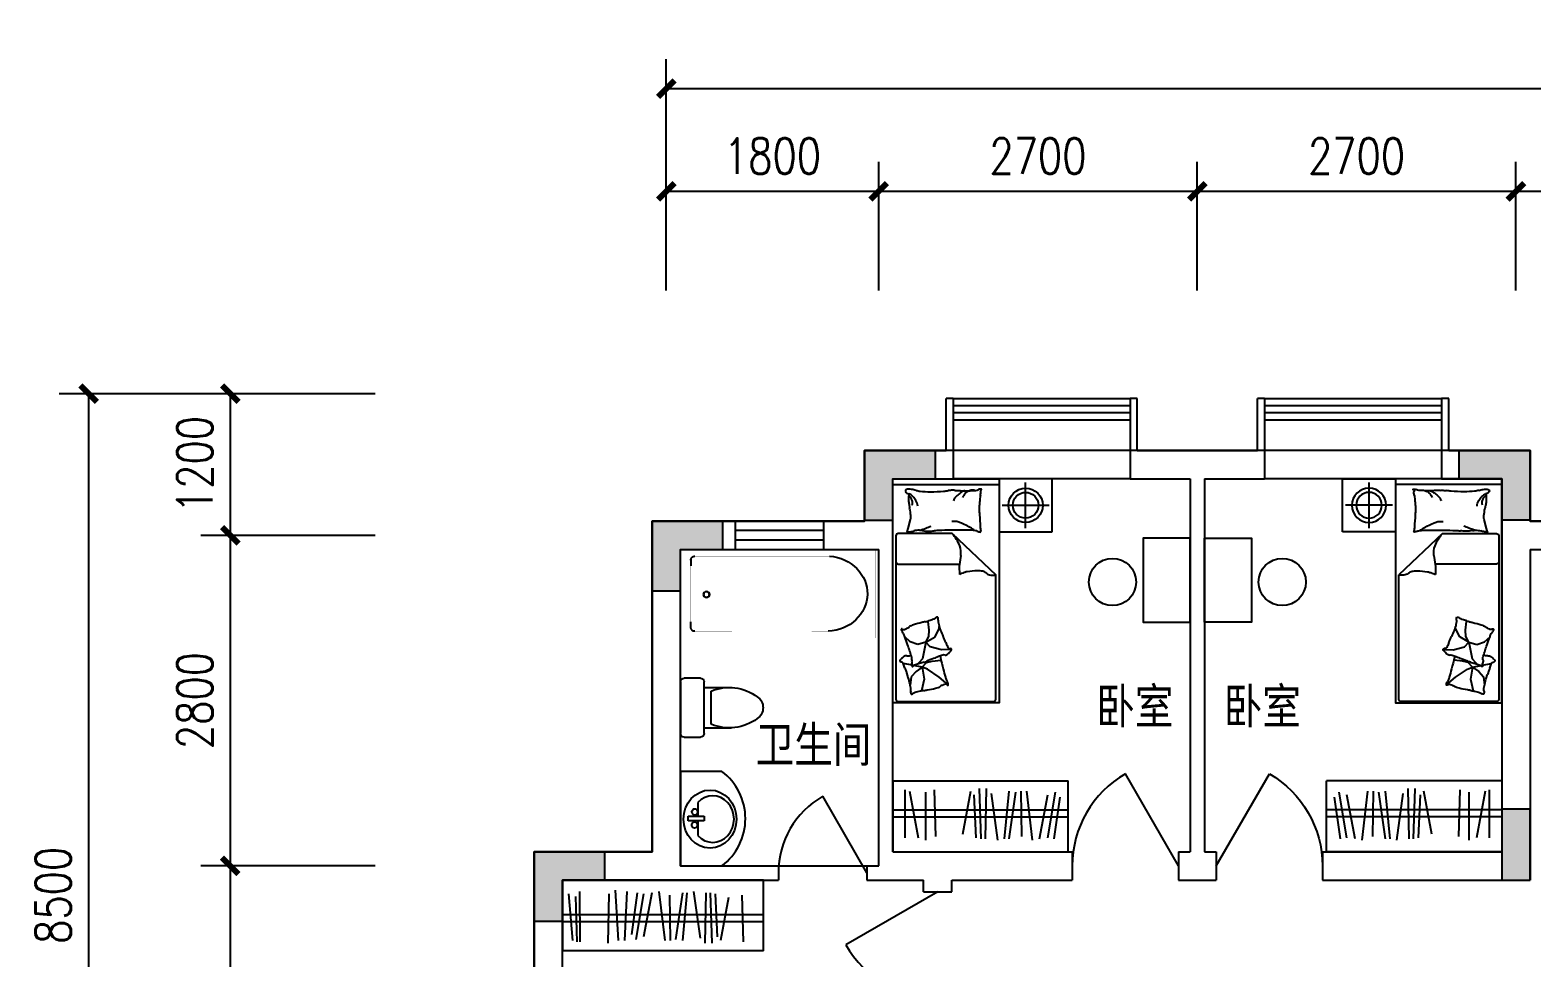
# Model space of a CAD drawing. Header units: millimetres. Extents: x 1169 to 36657, y 626 to 30409.
# Drawn here: x 2919 to 15647, y 22548 to 30409 of the extents above; entities that cross this region are included whole.
import ezdxf
from ezdxf.enums import TextEntityAlignment as Align

# ---------------------------------------------------------------- set-up
doc = ezdxf.new("R2010")
doc.units = ezdxf.units.MM
for name, color, linetype in [('COLUMN', 7, 'Continuous'), ('GROUND', 2, 'Continuous'), ('JIAJU', 30, 'Continuous'), ('PUB_DIM', 3, 'Continuous'), ('PUB_TEXT', 7, 'Continuous'), ('WALL', 4, 'Continuous'), ('WINDOW', 5, 'Continuous'), ('WINDOW_TEXT', 7, 'Continuous'), ('面积线', 1, 'Continuous')]:
    doc.layers.add(name, color=color, linetype=linetype)
doc.styles.add('-黑体', font='simhei.ttf')
doc.styles.add('CHINA', font='romant', dxfattribs={"width": 0.8, "height": 150, "bigfont": 'fs64f'})
doc.styles.add('DIM_FONT', font='SIMPLEX.shx', dxfattribs={"width": 0.8})
doc.styles.add('SIMPLEX', font='SIMPLEX.SHX')
doc.styles.get("Standard").update_dxf_attribs({"font": 'arial.ttf'})
doc.dimstyles.new('DIMN', dxfattribs={"dimtxt": 300, "dimasz": 1, "dimexe": 250, "dimexo": 300, "dimgap": 150, "dimtad": 1, "dimdec": 0, "dimdsep": 46, "dimtxsty": 'DIM_FONT', "dimblk": '_DIMX', "dimblk1": 'ARCHTICK', "dimblk2": 'ARCHTICK', "dimcen": 0.1, "dimclrt": 7, "dimadec": 0, "dimazin": 0, "dimtfac": 1, "dimtdec": 0, "dimtix": 1, "dimtmove": 2, "dimatfit": 3, "dimldrblk": '_DIMX', "dimfxl": 1, "dimtolj": 1, "dimtzin": 0, "dimarcsym": 0})

# ---------------------------------------------------------------- blocks, each defined once
blk = doc.blocks.new('_DIMX')
at = {"const_width": 50}
blk.add_lwpolyline([(-70, -70), (70, 70)], dxfattribs=at)
blk = doc.blocks.new('*D85')
at = {"layer": 'DEFPOINTS', "color": 0, "transparency": 16777216}
for p in [(12811, 29042), (12811, 27901), (15511, 27901)]:
    blk.add_point(p, dxfattribs=at)
at = {"layer": 'PUB_DIM', "color": 0, "lineweight": -2, "transparency": 16777216}
for p, q in [((12811, 28201), (12811, 29292)), ((15511, 28201), (15511, 29292)), ((15510, 29042), (12812, 29042))]:
    blk.add_line(p, q, dxfattribs=at)
at = {"layer": 'PUB_DIM', "color": 0, "lineweight": -2, "transparency": 16777216, "rotation": 180}
blk.add_blockref('_DIMX', (12811, 29042), dxfattribs=at)
at = {"layer": 'PUB_DIM', "color": 0, "lineweight": -2, "transparency": 16777216}
blk.add_blockref('_DIMX', (15511, 29042), dxfattribs=at)
at = {"layer": 'PUB_DIM', "color": 7, "transparency": 16777216, "insert": (14161, 29342), "char_height": 300, "attachment_point": 5, "style": 'DIM_FONT'}
blk.add_mtext('\\A1;2700', dxfattribs=at)
blk = doc.blocks.new('_ARCHTICK')
at = {"color": 0, "linetype": 'ByBlock', "const_width": 0.15}
blk.add_lwpolyline([(-0.5, -0.5), (0.5, 0.5)], dxfattribs=at)
blk = doc.blocks.new('*D86')
at = {"layer": 'DEFPOINTS', "color": 0, "transparency": 16777216}
for p in [(15511, 29042), (15511, 27901), (18111, 27901)]:
    blk.add_point(p, dxfattribs=at)
at = {"layer": 'PUB_DIM', "color": 0, "lineweight": -2, "transparency": 16777216}
for p, q in [((15511, 28201), (15511, 29292)), ((18111, 28201), (18111, 29292)), ((18110, 29042), (15512, 29042))]:
    blk.add_line(p, q, dxfattribs=at)
at = {"layer": 'PUB_DIM', "color": 0, "lineweight": -2, "transparency": 16777216, "rotation": 180}
blk.add_blockref('_DIMX', (15511, 29042), dxfattribs=at)
at = {"layer": 'PUB_DIM', "color": 0, "lineweight": -2, "transparency": 16777216}
blk.add_blockref('_DIMX', (18111, 29042), dxfattribs=at)
at = {"layer": 'PUB_DIM', "color": 7, "transparency": 16777216, "insert": (16811, 29342), "char_height": 300, "attachment_point": 5, "style": 'DIM_FONT'}
blk.add_mtext('\\A1;2600', dxfattribs=at)
blk = doc.blocks.new('*D87')
at = {"layer": 'DEFPOINTS', "color": 0, "transparency": 16777216}
for p in [(8311, 29912), (8311, 27901), (31511, 27901)]:
    blk.add_point(p, dxfattribs=at)
at = {"layer": 'PUB_DIM', "color": 0, "lineweight": -2, "transparency": 16777216}
for p, q in [((8311, 28201), (8311, 30162)), ((31511, 28201), (31511, 30162)), ((31510, 29912), (8312, 29912))]:
    blk.add_line(p, q, dxfattribs=at)
at = {"layer": 'PUB_DIM', "color": 0, "lineweight": -2, "transparency": 16777216, "rotation": 180}
blk.add_blockref('_DIMX', (8311, 29912), dxfattribs=at)
at = {"layer": 'PUB_DIM', "color": 0, "lineweight": -2, "transparency": 16777216}
blk.add_blockref('_DIMX', (31511, 29912), dxfattribs=at)
at = {"layer": 'PUB_DIM', "color": 7, "transparency": 16777216, "insert": (19911, 30212), "char_height": 300, "attachment_point": 5, "style": 'DIM_FONT'}
blk.add_mtext('\\A1;23200', dxfattribs=at)
blk = doc.blocks.new('_DBLK')
blk.add_line((-0.5, 0), (0, -0.866))
blk.add_arc((-0.5, 0), 1, 300, 0)
at = {"style": 'SIMPLEX', "flags": 9}
blk.add_attdef('A', text='', height=1, dxfattribs=at).set_placement((0, 1.5), align=Align.MIDDLE)
blk = doc.blocks.new('M_E33IEP')
at = {"linetype": 'Continuous'}
for p, q in [((135, 135), (135, 20)), ((44, -21), (44, 20)), ((44, 20), (194, 20)), ((194, 20), (194, -21)), ((194, -21), (44, -21)), ((135, -21), (135, -144))]:
    blk.add_line(p, q, dxfattribs=at)
for centre, radius in [((248, -5), 246), ((106, 56), 26.7), ((105, -55), 26.7)]:
    blk.add_circle(centre, radius, dxfattribs=at)
blk.add_arc((274, -5), 197, 225.2527, 134.7473, dxfattribs=at)
at = {"style": 'DIM_FONT', "width": 0.8, "flags": 9}
for tag in ['XSIZE', 'YSIZE']:
    blk.add_attdef(tag, (0, 0), '', height=0.5, dxfattribs=at)
at = {"linetype": 'Continuous', "style": 'CHINA', "width": 0.8, "flags": 9}
for tag in ['XSIZE', 'YSIZE']:
    blk.add_attdef(tag, (2, -251), '', height=150, dxfattribs=at)
blk = doc.blocks.new('U_B0XZV')
at = {"layer": 'JIAJU', "xscale": 0.91278, "rotation": 270}
blk.add_blockref('M_E33IEP', (1, 40), dxfattribs=at)
at = {"style": 'DIM_FONT', "width": 0.8, "flags": 9}
for tag in ['XSIZE', 'YSIZE']:
    blk.add_attdef(tag, (0, 0), '', height=0.5, dxfattribs=at)
blk = doc.blocks.new('*D89')
at = {"layer": 'DEFPOINTS', "color": 0, "transparency": 16777216}
for p in [(6144, 26128), (4616, 23328), (6144, 23328)]:
    blk.add_point(p, dxfattribs=at)
at = {"layer": 'PUB_DIM', "color": 0, "lineweight": -2, "transparency": 16777216}
for p, q in [((5844, 26128), (4366, 26128)), ((4616, 26127), (4616, 23329)), ((5844, 23328), (4366, 23328))]:
    blk.add_line(p, q, dxfattribs=at)
for p, rotation in [((4616, 26128), 90), ((4616, 23328), 270)]:
    blk.add_blockref('_DIMX', p, dxfattribs=dict(at, rotation=rotation))
at = {"layer": 'PUB_DIM', "color": 7, "transparency": 16777216, "insert": (4316, 24728), "char_height": 300, "attachment_point": 5, "rotation": 90, "style": 'DIM_FONT'}
blk.add_mtext('\\A1;2800', dxfattribs=at)
blk = doc.blocks.new('*D90')
at = {"layer": 'DEFPOINTS', "color": 0, "transparency": 16777216}
for p in [(6144, 27328), (3416, 18828), (6144, 18828)]:
    blk.add_point(p, dxfattribs=at)
at = {"layer": 'PUB_DIM', "color": 0, "lineweight": -2, "transparency": 16777216}
for p, q in [((5844, 27328), (3166, 27328)), ((3416, 27327), (3416, 18829)), ((5844, 18828), (3166, 18828))]:
    blk.add_line(p, q, dxfattribs=at)
for p, rotation in [((3416, 27328), 90), ((3416, 18828), 270)]:
    blk.add_blockref('_DIMX', p, dxfattribs=dict(at, rotation=rotation))
at = {"layer": 'PUB_DIM', "color": 7, "transparency": 16777216, "insert": (3116, 23078), "char_height": 300, "attachment_point": 5, "rotation": 90, "style": 'DIM_FONT'}
blk.add_mtext('\\A1;8500', dxfattribs=at)
blk = doc.blocks.new('*D94')
at = {"layer": 'DEFPOINTS', "color": 0, "transparency": 16777216}
for p in [(6144, 23328), (4616, 18828), (6144, 18828)]:
    blk.add_point(p, dxfattribs=at)
at = {"layer": 'PUB_DIM', "color": 0, "lineweight": -2, "transparency": 16777216}
for p, q in [((5844, 23328), (4366, 23328)), ((4616, 23327), (4616, 18829)), ((5844, 18828), (4366, 18828))]:
    blk.add_line(p, q, dxfattribs=at)
for p, rotation in [((4616, 23328), 90), ((4616, 18828), 270)]:
    blk.add_blockref('_DIMX', p, dxfattribs=dict(at, rotation=rotation))
at = {"layer": 'PUB_DIM', "color": 7, "transparency": 16777216, "insert": (4316, 21078), "char_height": 300, "attachment_point": 5, "rotation": 90, "style": 'DIM_FONT'}
blk.add_mtext('\\A1;4500', dxfattribs=at)
blk = doc.blocks.new('*D73')
at = {"layer": 'DEFPOINTS', "color": 0, "transparency": 16777216}
for p in [(6144, 27328), (4616, 26128), (6144, 26128)]:
    blk.add_point(p, dxfattribs=at)
at = {"layer": 'PUB_DIM', "color": 0, "lineweight": -2, "transparency": 16777216}
for p, q in [((5844, 27328), (4366, 27328)), ((4616, 27327), (4616, 26129)), ((5844, 26128), (4366, 26128))]:
    blk.add_line(p, q, dxfattribs=at)
for p, rotation in [((4616, 27328), 90), ((4616, 26128), 270)]:
    blk.add_blockref('_DIMX', p, dxfattribs=dict(at, rotation=rotation))
at = {"layer": 'PUB_DIM', "color": 7, "transparency": 16777216, "insert": (4316, 26728), "char_height": 300, "attachment_point": 5, "rotation": 90, "style": 'DIM_FONT'}
blk.add_mtext('\\A1;1200', dxfattribs=at)
blk = doc.blocks.new('*D74')
at = {"layer": 'DEFPOINTS', "color": 0, "transparency": 16777216}
for p in [(10111, 29042), (10111, 27901), (12811, 27901)]:
    blk.add_point(p, dxfattribs=at)
at = {"layer": 'PUB_DIM', "color": 0, "lineweight": -2, "transparency": 16777216}
for p, q in [((10111, 28201), (10111, 29292)), ((12811, 28201), (12811, 29292)), ((12810, 29042), (10112, 29042))]:
    blk.add_line(p, q, dxfattribs=at)
at = {"layer": 'PUB_DIM', "color": 0, "lineweight": -2, "transparency": 16777216, "rotation": 180}
blk.add_blockref('_DIMX', (10111, 29042), dxfattribs=at)
at = {"layer": 'PUB_DIM', "color": 0, "lineweight": -2, "transparency": 16777216}
blk.add_blockref('_DIMX', (12811, 29042), dxfattribs=at)
at = {"layer": 'PUB_DIM', "color": 7, "transparency": 16777216, "insert": (11461, 29342), "char_height": 300, "attachment_point": 5, "style": 'DIM_FONT'}
blk.add_mtext('\\A1;2700', dxfattribs=at)
blk = doc.blocks.new('*D75')
at = {"layer": 'DEFPOINTS', "color": 0, "transparency": 16777216}
for p in [(8311, 29042), (8311, 27901), (10111, 27901)]:
    blk.add_point(p, dxfattribs=at)
at = {"layer": 'PUB_DIM', "color": 0, "lineweight": -2, "transparency": 16777216}
for p, q in [((8311, 28201), (8311, 29292)), ((10111, 28201), (10111, 29292)), ((10110, 29042), (8312, 29042))]:
    blk.add_line(p, q, dxfattribs=at)
at = {"layer": 'PUB_DIM', "color": 0, "lineweight": -2, "transparency": 16777216, "rotation": 180}
blk.add_blockref('_DIMX', (8311, 29042), dxfattribs=at)
at = {"layer": 'PUB_DIM', "color": 0, "lineweight": -2, "transparency": 16777216}
blk.add_blockref('_DIMX', (10111, 29042), dxfattribs=at)
at = {"layer": 'PUB_DIM', "color": 7, "transparency": 16777216, "insert": (9211, 29342), "char_height": 300, "attachment_point": 5, "style": 'DIM_FONT'}
blk.add_mtext('\\A1;1800', dxfattribs=at)
blk = doc.blocks.new('_WBLK')
for p, q in [((-0.5, 0.5), (0.5, 0.5)), ((0.5, 0.167), (-0.5, 0.167)), ((0.5, -0.167), (-0.5, -0.167)), ((-0.5, -0.5), (0.5, -0.5))]:
    blk.add_line(p, q)
at = {"layer": 'WINDOW_TEXT', "style": 'SIMPLEX', "flags": 9}
blk.add_attdef('A', text='', height=1, dxfattribs=at).set_placement((0, 1.5), align=Align.MIDDLE)
blk = doc.blocks.new('U_B3YBY')
at = {"layer": 'JIAJU', "color": 9}
for p, q in [((-170, 200), (-170, 430)), ((170, 200), (170, 430)), ((-140, 260), (140, 260)), ((-250, 30), (-250, 170)), ((-220, 200), (220, 200)), ((250, 170), (250, 30)), ((220, 0), (-220, 0))]:
    blk.add_line(p, q, dxfattribs=at)
for centre, radius, start, end in [((227, 413), 398, 143.3619, 202.5495), ((0, 590), 110, 33.4509, 146.5491), ((-227, 413), 398, 337.4505, 36.6381), ((-220, 170), 30, 90, 180), ((220, 170), 30, 0, 90), ((-220, 30), 30, 180, 270), ((220, 30), 30, 270, 0)]:
    blk.add_arc(centre, radius, start, end, dxfattribs=at)
at = {"style": 'DIM_FONT', "width": 0.8, "flags": 9}
for tag in ['XSIZE', 'YSIZE']:
    blk.add_attdef(tag, (0, 0), '', height=0.5, dxfattribs=at)
blk = doc.blocks.new('U_B1IZM')
at = {"layer": 'JIAJU', "xscale": -1, "rotation": 270}
blk.add_blockref('U_B3YBY', (0, 0), dxfattribs=at)
at = {"style": 'DIM_FONT', "width": 0.8, "flags": 9}
for tag in ['XSIZE', 'YSIZE']:
    blk.add_attdef(tag, (0, 0), '', height=0.5, dxfattribs=at)
blk = doc.blocks.new('M_E4')
for p, q in [((670, -80), (670, -137)), ((670, -86), (670, -97)), ((670, -663), (670, -614))]:
    blk.add_line(p, q)
at = {"const_width": 1.5}
for points in [[(-750, -750), (-750, 0)], [(-750, 0), (750, 0)], [(750, 0), (750, -750)], [(608, -56), (640, -56)], [(670, -90), (670, -656)], [(670, -663), (670, -655)], [(750, -750), (-750, -750)]]:
    blk.add_lwpolyline(points, dxfattribs=at)
for points in [[(-399, -56, 0.930688), (-388, -693, 0.930688)], [(670, -86, 0.414214), (640, -56, 0.414214)], [(670, -90, 0.041784), (670, -85, 0.412615)], [(640, -693, 0.414214), (670, -663, 0.414214)]]:
    blk.add_lwpolyline(points, format="xyb", dxfattribs=at)
at = {"const_width": 1.5, "flags": 128}
for points in [[(-399, -56), (608, -56)], [(-399, -694), (645, -692)]]:
    blk.add_lwpolyline(points, dxfattribs=at)
for radius in [25, 23]:
    blk.add_circle((550, -381), radius)
blk.add_arc((640, -663), 30, 270, 280.176)
at = {"width": 0.8, "flags": 9}
for tag in ['XSIZE', 'YSIZE']:
    blk.add_attdef(tag, (0, 0), '', height=0.5, dxfattribs=at)
blk = doc.blocks.new('U_B0FEM')
at = {"layer": 'JIAJU'}
blk.add_blockref('M_E4', (0, 750), dxfattribs=at)
at = {"style": 'DIM_FONT', "width": 0.8, "flags": 9}
for tag in ['XSIZE', 'YSIZE']:
    blk.add_attdef(tag, (0, 0), '', height=0.5, dxfattribs=at)
blk = doc.blocks.new('M_C55HKH')
for p, q in [((0, -52), (900, -52)), ((26, -509), (26, -1968)), ((503, -489), (46, -489)), ((503, -489), (872, -858)), ((46, -761), (564, -761)), ((872, -1968), (872, -858)), ((299, -1273), (295, -1270)), ((307, -1352), (299, -1273)), ((305, -1407), (307, -1352)), ((357, -1410), (393, -1337)), ((393, -1337), (392, -1318)), ((146, -1456), (100, -1409)), ((211, -1478), (146, -1456)), ((278, -1459), (211, -1478)), ((278, -1459), (251, -1606)), ((278, -1459), (305, -1407)), ((278, -1459), (357, -1410)), ((317, -1498), (278, -1459)), ((412, -1527), (317, -1498)), ((495, -1523), (412, -1527)), ((163, -1664), (89, -1649)), ((219, -1643), (211, -1652)), ((251, -1606), (219, -1643)), ((249, -1682), (286, -1639)), ((286, -1639), (333, -1628)), ((333, -1628), (405, -1618)), ((154, -1766), (147, -1841)), ((196, -1718), (154, -1766)), ((249, -1682), (175, -1667)), ((249, -1682), (196, -1718)), ((249, -1682), (266, -1787)), ((292, -1700), (249, -1682)), ((391, -1769), (292, -1700)), ((469, -1839), (391, -1769)), ((266, -1787), (243, -1892)), ((46, -1988), (852, -1988))]:
    blk.add_line(p, q)
blk.add_lwpolyline([(0, -2000), (0, 0), (900, 0), (900, -2000)], close=True)
for points in [[(135, -134, -0.263368), (107, -115, -0.494818), (116, -96, -0.049225), (134, -94, -0.036831), (158, -96, -0.031893), (196, -104, 0.035782), (230, -111, 0.032941), (319, -117, 0.026564), (430, -111, 0.017905), (468, -106, -0.033397), (488, -104, -0.03204), (525, -104, 0.018442), (590, -107, 0.010837), (654, -107, 0.014624), (702, -104, 0.111249), (725, -96, -0.153708), (742, -92, -0.076444), (749, -94, -0.215512), (751, -96, -0.585858), (748, -99, 0.363489), (744, -102, 0.191716), (743, -113, -0.129675), (745, -130, -0.01735), (742, -147, 0.019326), (740, -162, 0.018818), (733, -230, 0.021828), (732, -289, 0.006204), (734, -323, 0.001963), (740, -430, 0.028341), (744, -466, -0.117014), (744, -475, -0.36606), (742, -476, -0.03973), (728, -473, -0.048309), (715, -468, 0.062981), (704, -464, 0.04058), (681, -461, 0.014345), (614, -458, 0.005484), (488, -459, 0.007153), (392, -462, 0.008762), (350, -465, -0.008153), (304, -468, -0.06251), (247, -463, 0.078669), (201, -461, 0.047825), (179, -466, -0.034494), (148, -473, -0.023571), (123, -476, -0.510228), (122, -475), (129, -445), (150, -363, 0.073041), (152, -343, 0.023305), (146, -282, 0.018299), (142, -259, -0.01097), (135, -221, -0.042281), (132, -187, -0.027201), (135, -133)], [(609, -107, 0.027842), (585, -118, 0.048685), (573, -126, 0.023666), (545, -150, 0.031223), (526, -171, 0.046801), (521, -179, 0.023191), (513, -196)], [(691, -102, 0.088153), (656, -105, 0.088153), (625, -120, 0.077547), (604, -142, 0.077547), (590, -169)], [(133, -150, -0.05369), (148, -163, -0.070312), (156, -175, -0.015448), (159, -183, -0.013244), (163, -194, -0.082127), (166, -212, -0.064164), (163, -235)], [(135, -134, -0.077379), (170, -159, -0.077379), (195, -194, -0.047525), (205, -218, -0.047525), (210, -244)], [(695, -462, 0.016108), (656, -436, 0.024599), (629, -421, 0.009477), (580, -397, 0.015937), (550, -385, 0.072521), (534, -381, 0.033339), (498, -381)], [(225, -460, 0.009729), (253, -451, 0.009729), (280, -441, 0.007971), (301, -432, 0.007971), (323, -423)], [(503, -489, -0.085272), (566, -599, -0.124044), (575, -686), (562, -782), (563, -854)], [(563, -854, -0.027362), (602, -838, -0.040834), (629, -830, -0.038441), (717, -821, -0.076528), (761, -826, -0.103649), (788, -840, 0.093398), (818, -857, 0.072727), (841, -861, 0.052315), (872, -858)], [(400, -1581, 0.025626), (402, -1591, 0.0108), (426, -1697, 0.00456), (445, -1769, 0.01125), (454, -1797, 0.069394), (462, -1813, -0.079756), (468, -1827, -0.106399), (469, -1839, -0.328642), (466, -1842, -0.299547), (461, -1840, 0.189917), (454, -1835, 0.033518), (446, -1833, 0.075627), (442, -1833, 0.053489), (436, -1835, 0.017838), (418, -1843, 0.038394), (397, -1855, -0.059529), (384, -1862, -0.035943), (362, -1869, -0.011245), (291, -1884, -0.006203), (259, -1889, 0.010783), (241, -1893, 0.019485), (230, -1895, 0.005062), (188, -1908, 0.101392), (167, -1919, -0.223768), (156, -1922, -0.25558), (153, -1920, -0.081563), (150, -1907, -0.071805), (151, -1893, 0.069985), (152, -1879, 0.03546), (145, -1831, 0.029432), (130, -1774, 0.001554), (121, -1746, -0.00152), (112, -1718, -0.004735), (102, -1689, 0.00382), (91, -1653, 0.296001), (66, -1634, -0.649774), (61, -1616, -0.02319), (65, -1613, 0.0288), (68, -1610, 0.005727), (73, -1605, -0.004358), (80, -1599, -0.027528), (94, -1586, -0.046214), (104, -1580, -0.194121), (117, -1579, 0.133719), (137, -1580, 0.005779), (155, -1575, 0.008882)]]:
    blk.add_lwpolyline(points, format="xyb")
blk.add_lwpolyline([(345, -1251, 0.101392), (366, -1238, -0.223768), (377, -1234, -0.25558), (380, -1236, -0.081563), (384, -1249, -0.071805), (384, -1263, 0.069985), (384, -1277, 0.03546), (394, -1324, 0.029432), (414, -1380, 0.001554), (425, -1407, -0.00152), (437, -1434, -0.004735), (448, -1462, 0.00382), (462, -1497, 0.296001), (488, -1515, -0.649774), (495, -1532, -0.02319), (491, -1536, 0.0288), (488, -1539, 0.005727), (484, -1544, -0.004358), (478, -1551, -0.027528), (464, -1564, -0.046214), (455, -1571, -0.194121), (442, -1573, 0.133719), (422, -1574, 0.011505), (387, -1586, 0.008882), (343, -1604, 0.012426), (286, -1629, -0.033612), (264, -1637), (218, -1652), (182, -1663, 0.224341), (170, -1674, -0.722772), (163, -1673, -0.103513), (163, -1670, 0.053465), (163, -1664, 0.030109), (161, -1646, -0.031436), (159, -1628, -0.05324), (160, -1616, 0.05518), (161, -1604, 0.056271), (157, -1583, 0.0108), (124, -1480, 0.00456), (100, -1409, 0.01125), (89, -1381, 0.069394), (80, -1366, -0.079756), (73, -1353, -0.106399), (71, -1341, -0.328642), (74, -1338, -0.299547), (79, -1340, 0.189917), (86, -1344, 0.033518), (94, -1345, 0.075627), (98, -1345, 0.053489), (104, -1343, 0.017838), (122, -1333, 0.038394), (141, -1319, -0.059529), (154, -1311, -0.035943), (175, -1303, -0.011245), (245, -1283, -0.006203), (276, -1275, 0.010783), (295, -1270, 0.019485), (305, -1266, 0.005062)], format="xyb", close=True)
for centre, start, end in [((46, -509), 90, 180), ((46, -741), 180, 270), ((46, -1968), 180, 270), ((852, -1968), 270, 0)]:
    blk.add_arc(centre, 20, start, end)
at = {"style": 'DIM_FONT', "width": 0.8, "flags": 9}
for tag in ['XSIZE', 'YSIZE']:
    blk.add_attdef(tag, (0, 0), '', height=0.5, dxfattribs=at)
blk = doc.blocks.new('U_A5GAE')
at = {"layer": 'JIAJU', "yscale": 0.95, "rotation": 270}
blk.add_blockref('M_C55HKH', (0, 900), dxfattribs=at)
at = {"style": 'DIM_FONT', "width": 0.8, "flags": 9}
for tag in ['XSIZE', 'YSIZE']:
    blk.add_attdef(tag, (0, 0), '', height=0.5, dxfattribs=at)
blk = doc.blocks.new('U_A6GYP')
at = {"layer": 'JIAJU'}
for p, q in [((-225, 425), (-225, 25)), ((-418, 225), (-32, 225))]:
    blk.add_line(p, q, dxfattribs=at)
blk.add_lwpolyline([(-450, 0), (0, 0), (0, 450), (-450, 450)], close=True, dxfattribs=at)
for radius in [145, 109]:
    blk.add_circle((-225, 225), radius, dxfattribs=at)
at = {"style": 'DIM_FONT', "width": 0.8, "flags": 9}
for tag in ['XSIZE', 'YSIZE']:
    blk.add_attdef(tag, (0, 0), '', height=0.5, dxfattribs=at)
blk = doc.blocks.new('00417160123020')
for p, q in [((-750, 90), (750, 90)), ((-750, 29.7), (750, 29.7)), ((-750, -29.7), (750, -29.7)), ((-750, -90), (750, -90))]:
    blk.add_line(p, q)
at = {"style": 'SIMPLEX', "flags": 9}
blk.add_attdef('A', text='', height=1, dxfattribs=at).set_placement((0, 0), align=Align.MIDDLE)

msp = doc.modelspace()

# ---------------------------------------------------------------- hatches: boundary and pattern name
at = {"layer": 'COLUMN'}
for points in [[(9991.4, 26257.9), (10231.4, 26257.9), (10231.4, 26607.9), (10591.4, 26607.9), (10591.4, 26847.9), (9991.4, 26847.9)], [(15631.4, 26257.9), (15391.4, 26257.9), (15391.4, 26607.9), (15031.4, 26607.9), (15031.4, 26847.9), (15631.4, 26847.9)], [(8191.4, 25657.9), (8431.4, 25657.9), (8431.4, 26007.9), (8791.4, 26007.9), (8791.4, 26247.9), (8191.4, 26247.9)], [(15631.4, 23207.9), (15631.4, 23447.9), (15631.4, 23807.9), (15391.4, 23807.9), (15391.4, 23207.9)], [(7191.4, 22857.9), (7431.4, 22857.9), (7431.4, 23207.9), (7791.4, 23207.9), (7791.4, 23447.9), (7191.4, 23447.9)]]:
    msp.add_hatch(color=256, dxfattribs=at).paths.add_polyline_path(points)

# ---------------------------------------------------------------- linework, layer by layer
for points in [[(9991.4, 26257.9), (10231.4, 26257.9), (10231.4, 26607.9), (10591.4, 26607.9), (10591.4, 26847.9), (9991.4, 26847.9)], [(15631.4, 26257.9), (15391.4, 26257.9), (15391.4, 26607.9), (15031.4, 26607.9), (15031.4, 26847.9), (15631.4, 26847.9)], [(8191.4, 25657.9), (8431.4, 25657.9), (8431.4, 26007.9), (8791.4, 26007.9), (8791.4, 26247.9), (8191.4, 26247.9)], [(15631.4, 23207.9), (15631.4, 23447.9), (15631.4, 23447.9), (15631.4, 23807.9), (15391.4, 23807.9), (15391.4, 23207.9)], [(7191.4, 22857.9), (7431.4, 22857.9), (7431.4, 23207.9), (7791.4, 23207.9), (7791.4, 23447.9), (7191.4, 23447.9)]]:
    msp.add_lwpolyline(points, close=True, dxfattribs=at)
at = {"layer": 'GROUND'}
msp.add_line((9261.4, 23327.9), (10011.4, 23327.9), dxfattribs=at)
at = {"layer": 'JIAJU', "ltscale": 100}
for p, q in [((10231.4, 24047.9), (10231.4, 23447.9)), ((10231.4, 24047.9), (11717.4, 24047.9)), ((10334.7, 23566.3), (10334.7, 23971.7)), ((10372.1, 23961.3), (10446.9, 23566.3)), ((10509.2, 23545.5), (10509.2, 23950.9)), ((10596.5, 23576.7), (10584, 23971.7)), ((10825, 23597.5), (10891.5, 23961.3)), ((10937.2, 23566.3), (10920.6, 23930.1)), ((10978.8, 23555.9), (10966.3, 23982.1)), ((11016.2, 23555.9), (11024.5, 23982.1)), ((11120.1, 23545.5), (11066, 23940.5)), ((11178.2, 23555.9), (11215.6, 23961.3)), ((11215.6, 23555.9), (11273.8, 23950.9)), ((11323.7, 23576.7), (11319.5, 23961.3)), ((11415.1, 23545.5), (11365.2, 23961.3)), ((11473.3, 23555.9), (11543.9, 23930.1)), ((11543.9, 23566.3), (11610.4, 23950.9)), ((11717.4, 23447.9), (11717.4, 24047.9)), ((13905.3, 23447.9), (13905.3, 24047.9)), ((15391.4, 24047.9), (13905.3, 24047.9)), ((14078.8, 23566.3), (14012.3, 23950.9)), ((14149.5, 23555.9), (14078.8, 23930.1)), ((14207.6, 23545.5), (14257.5, 23961.3)), ((14299.1, 23576.7), (14303.2, 23961.3)), ((14407.1, 23555.9), (14348.9, 23950.9)), ((14444.5, 23555.9), (14407.1, 23961.3)), ((14502.7, 23545.5), (14556.7, 23940.5)), ((14606.6, 23555.9), (14598.2, 23982.1)), ((14644, 23555.9), (14656.4, 23982.1)), ((14685.5, 23566.3), (14702.1, 23930.1)), ((14797.7, 23597.5), (14731.2, 23961.3)), ((15026.2, 23576.7), (15038.7, 23971.7)), ((15113.5, 23545.5), (15113.5, 23950.9)), ((15250.6, 23961.3), (15175.8, 23566.3)), ((15288, 23566.3), (15288, 23971.7)), ((15391.4, 24047.9), (15391.4, 23447.9)), ((10231.4, 23803), (11717.4, 23803)), ((11597.9, 23555.9), (11647.8, 23909.4)), ((15391.4, 23803), (13905.3, 23803)), ((14024.8, 23555.9), (13974.9, 23909.4)), ((10231.4, 23743), (11717.4, 23743)), ((15391.4, 23743), (13905.3, 23743)), ((10231.4, 23447.9), (11717.4, 23447.9)), ((15391.4, 23447.9), (13905.3, 23447.9)), ((9135.5, 23207.9), (7431.4, 23207.9)), ((7431.4, 23207.9), (7431.4, 22607.9)), ((9135.5, 22607.9), (9135.5, 23207.9)), ((7483.1, 23089.6), (7516.3, 22694.6)), ((7541.3, 23068.8), (7553.7, 22684.2)), ((7574.5, 23110.4), (7578.7, 22684.2)), ((7823.8, 23089.6), (7815.5, 22673.8)), ((7877.8, 23120.8), (7902.8, 22694.6)), ((7977.6, 23110.4), (7956.8, 22694.6)), ((8064.8, 23100), (8015, 22746.5)), ((8118.8, 23089.6), (8052.4, 22705)), ((8189.5, 23100), (8118.8, 22725.7)), ((8247.7, 23110.4), (8297.5, 22694.6)), ((8339.1, 23079.2), (8343.2, 22694.6)), ((8447.1, 23100), (8388.9, 22705)), ((8484.5, 23100), (8447.1, 22694.6)), ((8542.7, 23110.4), (8596.7, 22715.4)), ((8646.6, 23100), (8638.3, 22673.8)), ((8684, 23100), (8696.4, 22673.8)), ((8725.5, 23089.6), (8742.1, 22725.7)), ((8837.7, 23058.4), (8771.2, 22694.6)), ((8949.9, 23079.2), (8962.3, 22684.2)), ((9135.5, 22912.9), (7431.4, 22912.9)), ((9135.5, 22852.9), (7431.4, 22852.9)), ((9135.5, 22607.9), (7431.4, 22607.9))]:
    msp.add_line(p, q, dxfattribs=at)
at = {"layer": 'JIAJU'}
for points in [[(12751.4, 25393.5), (12751.4, 26103.5), (12351.4, 26103.5), (12351.4, 25393.5)], [(12871.4, 25393.5), (12871.4, 26103.5), (13271.4, 26103.5), (13271.4, 25393.5)]]:
    msp.add_lwpolyline(points, close=True, dxfattribs=at)
msp.add_lwpolyline([(8781.4, 24127.9), (8781.4, 24127.9), (8431.4, 24127.9), (8431.4, 23327.9), (8781.4, 23327.9)], dxfattribs=at)
msp.add_lwpolyline([(8781.4, 23327.9, 0.5007866), (8781.4, 24127.9)], format="xyb", dxfattribs=at)
for centre in [(12092.1, 25732.7), (13530.6, 25732.7)]:
    msp.add_circle(centre, 200, dxfattribs=at)
at = {"layer": 'WALL'}
for p, q in [((10681.4, 26847.9), (10681.4, 27287.9)), ((10741.4, 27287.9), (10681.4, 27287.9)), ((10741.4, 27287.9), (10741.4, 26607.9)), ((12301.4, 27287.9), (12241.4, 27287.9)), ((12241.4, 27287.9), (12241.4, 26607.9)), ((12301.4, 26847.9), (12301.4, 27287.9)), ((13381.4, 27287.9), (13321.4, 27287.9)), ((13321.4, 26847.9), (13321.4, 27287.9)), ((13381.4, 27287.9), (13381.4, 26607.9)), ((14941.4, 27287.9), (14881.4, 27287.9)), ((14881.4, 27287.9), (14881.4, 26607.9)), ((14941.4, 26847.9), (14941.4, 27287.9)), ((9991.4, 26847.9), (10681.4, 26847.9)), ((9991.4, 26247.9), (9991.4, 26847.9)), ((12301.4, 26847.9), (13321.4, 26847.9)), ((14941.4, 26847.9), (15631.4, 26847.9)), ((15631.4, 26847.9), (15631.4, 26247.9)), ((10231.4, 23447.9), (10231.4, 26607.9)), ((10231.4, 26607.9), (10741.4, 26607.9)), ((12241.4, 26607.9), (12751.4, 26607.9)), ((12751.4, 26607.9), (12751.4, 23447.9)), ((12871.4, 26607.9), (12871.4, 23447.9)), ((12871.4, 26607.9), (13381.4, 26607.9)), ((14881.4, 26607.9), (15391.4, 26607.9)), ((15391.4, 26607.9), (15391.4, 23447.9)), ((8191.4, 23447.9), (8191.4, 26247.9)), ((8191.4, 26247.9), (8896.4, 26247.9)), ((8896.4, 26007.9), (8896.4, 26247.9)), ((9646.4, 26007.9), (9646.4, 26247.9)), ((9646.4, 26247.9), (9991.4, 26247.9)), ((15631.4, 26247.9), (16061.4, 26247.9)), ((8431.4, 23327.9), (8431.4, 26007.9)), ((8431.4, 26007.9), (8896.4, 26007.9)), ((9646.4, 26007.9), (10111.4, 26007.9)), ((10111.4, 23327.9), (10111.4, 26007.9)), ((15631.4, 26007.9), (15631.4, 23207.9)), ((15631.4, 26007.9), (16061.4, 26007.9)), ((7191.4, 18707.9), (7191.4, 23447.9)), ((7191.4, 23447.9), (8191.4, 23447.9)), ((10231.4, 23447.9), (11751.4, 23447.9)), ((11751.4, 23447.9), (11751.4, 23207.9)), ((12651.4, 23447.9), (12651.4, 23207.9)), ((12651.4, 23447.9), (12751.4, 23447.9)), ((12871.4, 23447.9), (12971.4, 23447.9)), ((12971.4, 23447.9), (12971.4, 23207.9)), ((13871.4, 23447.9), (15391.4, 23447.9)), ((13871.4, 23447.9), (13871.4, 23207.9)), ((8431.4, 23327.9), (9261.4, 23327.9)), ((9261.4, 23327.9), (9261.4, 23207.9)), ((10011.4, 23327.9), (10111.4, 23327.9)), ((10011.4, 23327.9), (10011.4, 23207.9)), ((7431.4, 18947.9), (7431.4, 23207.9)), ((7431.4, 23207.9), (9261.4, 23207.9)), ((10011.4, 23207.9), (10491.4, 23207.9)), ((10491.4, 23107.9), (10491.4, 23207.9)), ((10731.4, 23207.9), (11751.4, 23207.9)), ((10731.4, 23107.9), (10731.4, 23207.9)), ((12651.4, 23207.9), (12971.4, 23207.9)), ((13871.4, 23207.9), (15631.4, 23207.9)), ((10491.4, 23107.9), (10731.4, 23107.9))]:
    msp.add_line(p, q, dxfattribs=at)
at = {"layer": 'WINDOW'}
for p, q in [((12241.4, 26607.9), (10741.4, 26607.9)), ((14881.4, 26607.9), (13381.4, 26607.9))]:
    msp.add_line(p, q, dxfattribs=at)
at = {"layer": '面积线'}
msp.add_lwpolyline([(24191.4, 26247.9), (21691.4, 26247.9), (21691.4, 27327.9), (18131.4, 27327.9), (18131.4, 26247.9), (15631.4, 26247.9), (15631.4, 26847.9), (9991.4, 26847.9), (9991.4, 26247.9), (8191.4, 26247.9), (8191.4, 23447.9), (7191.4, 23447.9), (7191.4, 18707.9), (8151.4, 18707.9), (10731.4, 18707.9), (10731.4, 18757.2), (11322.1, 18757.2), (11828.2, 18251.1), (11658.5, 18081.4, 1), (13573.7, 16166.2), (13743.4, 16335.9), (16017.3, 14062)], format="xyb", dxfattribs=at)

# ---------------------------------------------------------------- block references
at = {"layer": 'JIAJU'}
for name, p, rotation in [('U_A5GAE', (11131.4, 26607.9), 89.99999999989605), ('U_A6GYP', (11581.4, 26607.9), 89.99999999989605), ('U_B1IZM', (8431.4, 24667.9), 359.9999999998961), ('U_B0XZV', (8495.1, 23727.9), 89.99999999989609)]:
    msp.add_blockref(name, p, dxfattribs=dict(at, rotation=rotation))
for name, p, xscale, rotation in [('U_A6GYP', (14041.4, 26607.9), -1, 270.000000000104), ('U_A5GAE', (14491.4, 26607.9), -1, 270.000000000104), ('U_B0FEM', (9256.4, 25257.9), -1.1, 359.9999999998961)]:
    msp.add_blockref(name, p, dxfattribs=dict(at, xscale=xscale, rotation=rotation))
at = {"layer": 'WINDOW', "rotation": 359.9999999998961}
for p in [(11491.4, 27197.9), (14131.4, 27197.9)]:
    msp.add_blockref('00417160123020', p, dxfattribs=at)
at = {"layer": 'WINDOW', "xscale": 750, "yscale": 239.9999999999963, "zscale": 750}
msp.add_blockref('_WBLK', (9271.4, 26127.9), dxfattribs=at)
at = {"layer": 'WINDOW'}
for p, xscale, yscale, zscale, rotation in [((12201.4, 23327.9), 900, 900, 900, 180), ((13421.4, 23327.9), -900, 900, 900, 180), ((9636.4, 23267.9), 750, 750, 750, 180), ((10611.4, 22657.9), -900, -900, 900, 90)]:
    msp.add_blockref('_DBLK', p, dxfattribs=dict(at, xscale=xscale, yscale=yscale, zscale=zscale, rotation=rotation))

# ---------------------------------------------------------------- texts
at = {"layer": 'PUB_TEXT', "style": '-黑体', "width": 0.8}
for s, p in [('卧室', (11954, 24531.8)), ('卫生间', (9067.9, 24206.1))]:
    msp.add_text(s, height=300, rotation=360, dxfattribs=at).set_placement(p)
msp.add_text('卧室', height=300, dxfattribs=at).set_placement((13034.2, 24531.8))

# ---------------------------------------------------------------- dimensions: what is measured, and where the dimension line sits
at = {"layer": 'PUB_DIM'}
for p1, p2, distance, picture, middle in [((31511.4, 27901.5), (8311.4, 27901.5), -2010.7, '*D87', (19911.4, 30212.2)), ((10111.4, 27901.5), (8311.4, 27901.5), -1140.5, '*D75', (9211.4, 29342)), ((12811.4, 27901.5), (10111.4, 27901.5), -1140.5, '*D74', (11461.4, 29342)), ((15511.4, 27901.5), (12811.4, 27901.5), -1140.5, '*D85', (14161.4, 29342)), ((18111.4, 27901.5), (15511.4, 27901.5), -1140.5, '*D86', (16811.4, 29342)), ((6143.8, 27327.9), (6143.8, 18827.9), -2727.7, '*D90', (3116.1, 23077.9)), ((6143.8, 27328), (6143.8, 26127.9), -1527.7, '*D73', (4316.1, 26727.9)), ((6143.8, 26127.9), (6143.8, 23327.9), -1527.7, '*D89', (4316.1, 24727.9)), ((6143.8, 23327.9), (6143.8, 18827.9), -1527.7, '*D94', (4316.1, 21077.9))]:
    dim = msp.add_aligned_dim(p1=p1, p2=p2, distance=distance, dimstyle='DIMN', dxfattribs=at)
    dim.commit()
    dim.dimension.update_dxf_attribs({"geometry": picture, "text_midpoint": middle})

doc.saveas('drawing.dxf')
